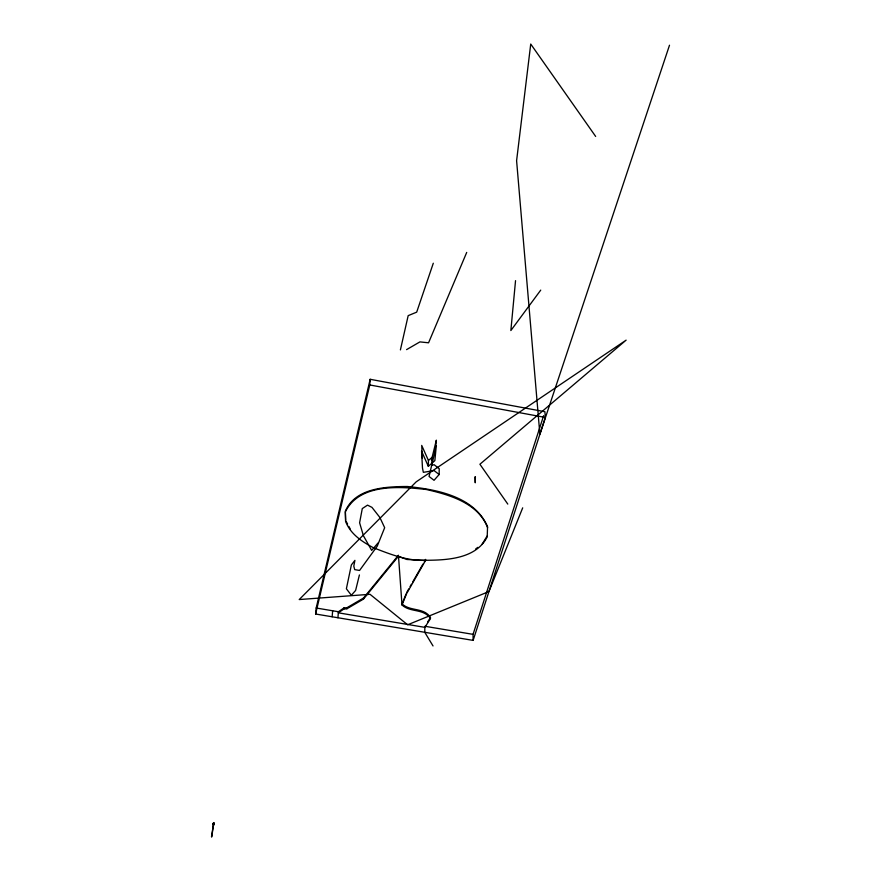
<?xml version="1.0" encoding="UTF-8"?>
<svg xmlns="http://www.w3.org/2000/svg" width="881" height="881" viewBox="0 0 881 881"><rect width="100%" height="100%" fill="white"/><g stroke="black" fill="none" stroke-linecap="round" stroke-linejoin="round"><path stroke-width="1.32" d="M211.495 836.796L213.742 822.557L211.803 836.873M439.145 474.518L434.102 470.575L423.354 472.337L422.484 468.064L421.57 451.193L428.331 466.324L434.862 460.631L436.271 445.94L429.058 476.467L434.036 480.31L439.145 474.518L439.212 468.692L434.19 464.761L431.591 465.19M431.921 463.186L432.02 457.382L428.441 460.521L428.331 466.324M433.023 645.949L424.752 632.294L424.851 627.349L430.512 618.572C423.684 608.209 410.271 612.769 402 604.972L406.659 593.574L425.644 560.272C447.284 560.173 476.103 558.818 487.204 536.87L487.556 526.706C474.628 496.499 436.701 489.351 407.308 486.499C385.493 486.62 355.428 487.953 345.374 511.09L345.66 520.473M474.969 476.896L475.255 482.788L475.377 476.863M213.51 824.12L213.367 824.021M424.851 627.349L338.326 612.824L343.832 609.035L346.927 608.76L363.446 599.124L363.512 598.045L398.432 555.25L402 604.972M315.618 614.013L369.767 384.953L370.163 379.293L544.91 411.724L545.328 417.451L473.13 640.388L315.618 614.013L316.191 608.011L370.163 379.293M346.927 608.76L347.015 607.681L363.512 598.045M343.832 609.035L343.92 607.956L347.015 607.681M337.93 617.757L338.414 611.744L343.92 607.956M332.148 616.788L332.655 610.775M515.539 280.654L510.859 330.54L540.736 290.113M434.95 454.827L435.203 452.162M435.71 446.832L436.348 440.17L431.448 460.058M213.092 823.867C212.42 826.554 213.62 821.257 212.927 823.999M400.403 349.911L408.178 315.64L416.691 312.149L433.298 263.232M359.415 574.952L355.605 590.468L351.343 595.248L346.376 588.772L351.376 564.908L354.922 560.36L353.799 566.098L354.702 569.622L359.569 570.459L377.222 546.187L384.667 527.708L379.843 517.422L371.969 507.368L367.52 505.132L362.289 508.579L359.602 522.796L363.435 535.769L371.672 550.405L377.993 543.004M473.13 640.388L473.053 634.353L543.643 415.645M669.505 45.217L539.877 434.289L516.596 160.694L530.736 44.05L595.655 136.434M522.697 507.841L488.944 591.547L407.639 624.794L370.02 594.301L299.221 599.554L416.195 481.841L626.127 340.143L479.903 464.243L507.797 504.097M406.174 593.761L402.044 603.892C410.304 611.689 423.706 607.13 430.523 617.482L427.703 621.876M466.71 252.418L428.562 342.797L419.918 341.894L406.582 349.625M406.692 592.495L408.729 588.948M410.083 586.581L411.438 584.213M412.793 581.845L422.957 564.104M424.312 561.737L425.666 559.369M482.05 544.304L487.182 535.967M363.446 599.124L398.388 556.329L406.945 559.49L425.644 560.437M475.729 548.896L477.832 547.365M425.644 560.272C407.319 561.186 390.25 554.204 373.456 547.751C362.014 541.694 350.352 534.007 345.594 521.365L345.308 511.982C359.184 483.24 399.688 486.477 426.305 489.506C449.552 494.792 478.24 503.084 487.578 527.609M316.191 608.011L338.414 611.744M424.873 626.259L473.053 634.353M369.767 384.953L545.328 417.451M346.299 521.662L347.577 524.041M348.854 526.409L350.131 528.787M428.441 460.521L421.713 445.412L422.406 458.362M214.16 823.295L213.786 824.979L214.16 823.295"/></g></svg>
